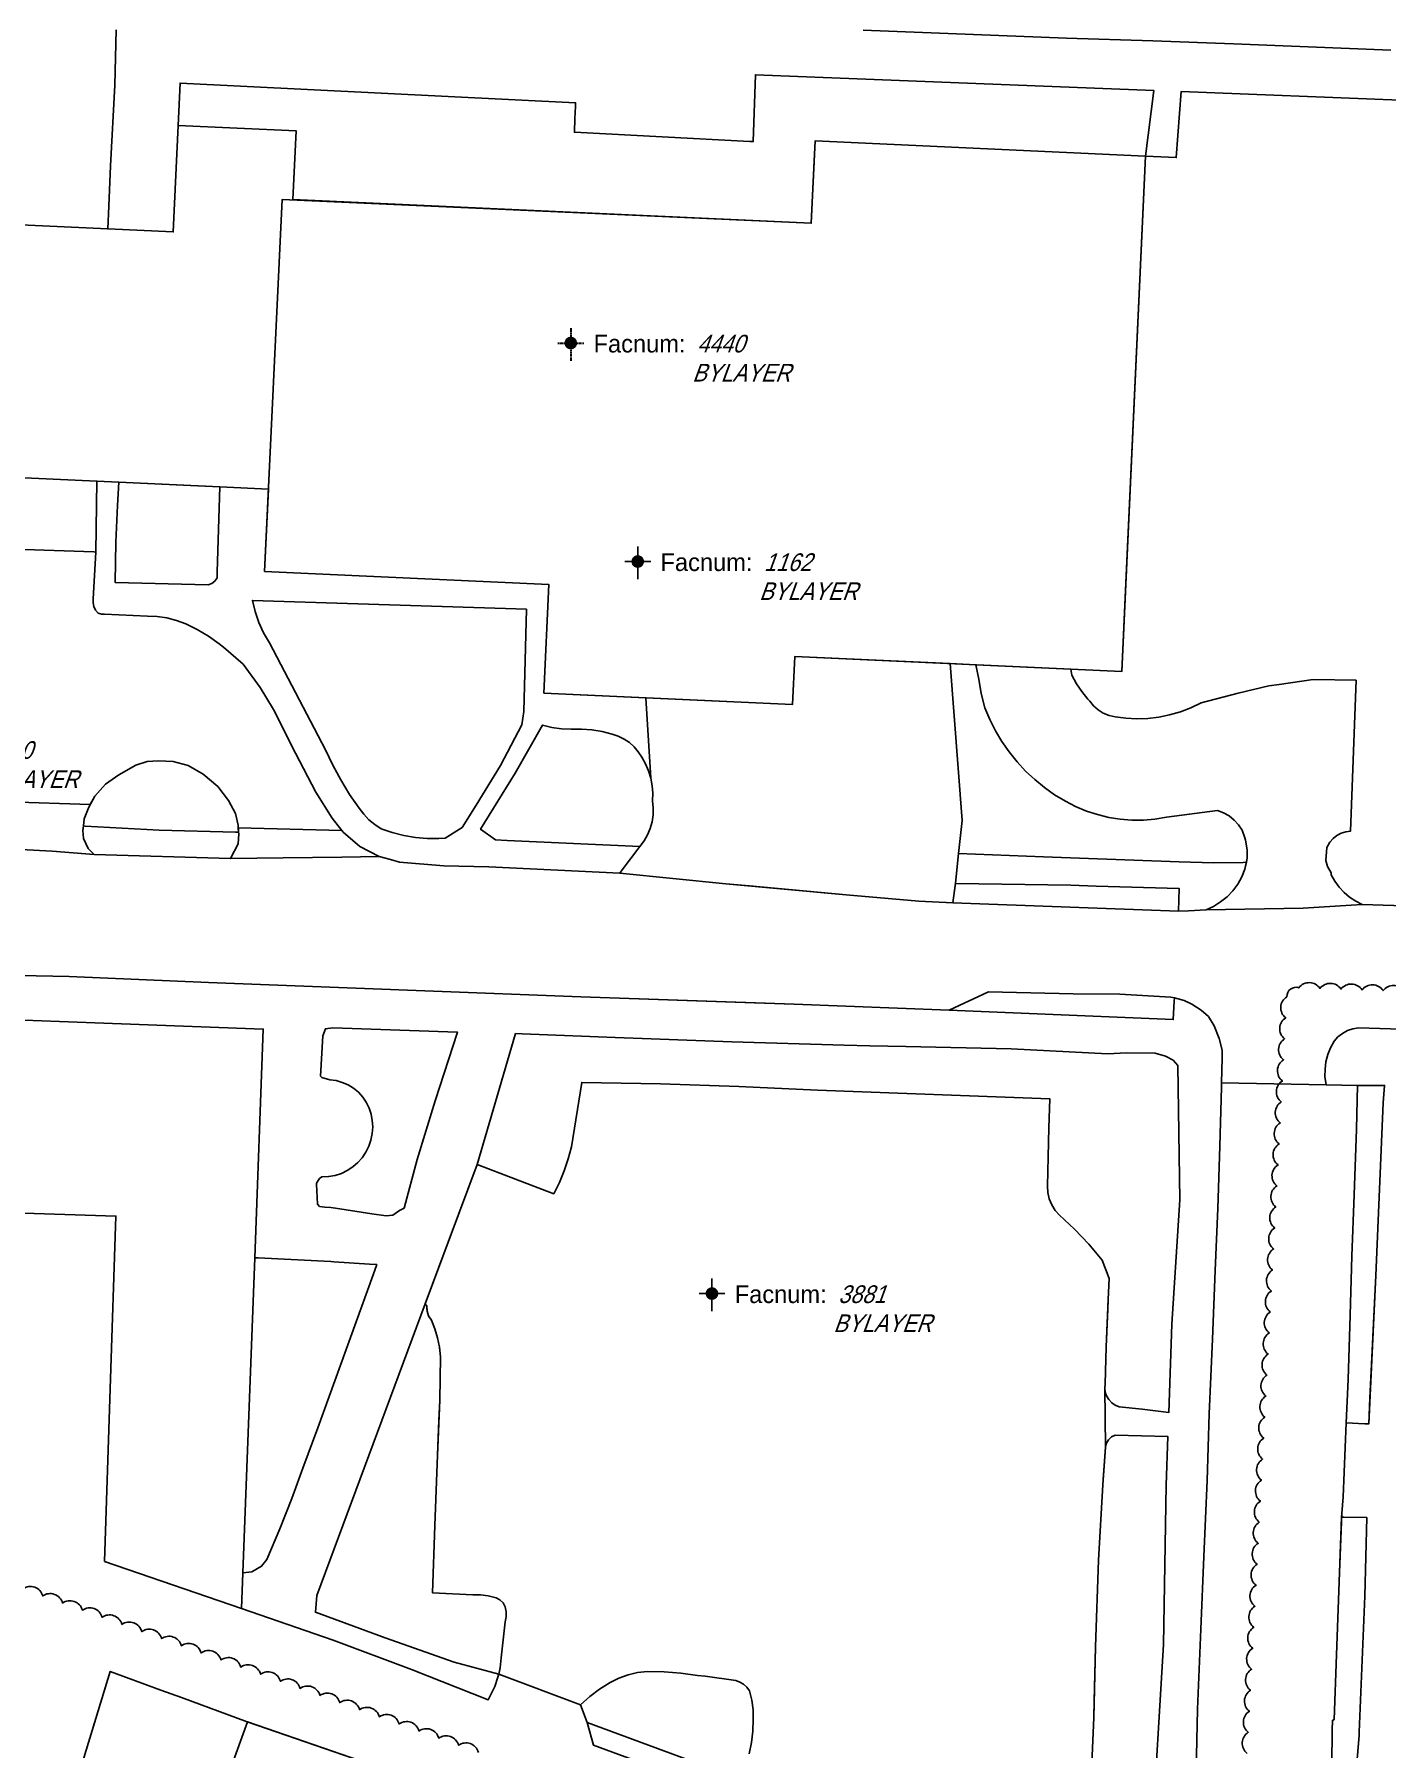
# Model space of a CAD drawing. Header units: inches. Extents: x 1273557 to 1282364, y 239587 to 246310.
# Drawn here: x 1274831.1 to 1275152.5, y 242388 to 242795.3 of the extents above; entities that cross this region are included whole.
import ezdxf
from ezdxf.enums import TextEntityAlignment as Align

# ---------------------------------------------------------------- set-up
doc = ezdxf.new("R2010")
doc.units = ezdxf.units.IN
doc.header["$MEASUREMENT"] = 0
doc.linetypes.add('DASHED2', pattern=[0.375, 0.25, -0.125])
doc.layers.add('BLDG-DATA', color=159, linetype='DASHED2', lineweight=30)
for name, color, linetype in [('BLDG-UW', 231, 'Continuous'), ('GRASS', 3, 'Continuous'), ('PATH', 253, 'Continuous'), ('PATH-ISLAND', 252, 'Continuous'), ('PRKG-DATA', 255, 'Continuous'), ('PRKG-UW', 6, 'Continuous'), ('PRKG-UW-UG', 30, 'Continuous'), ('REV-2013', 1, 'Continuous'), ('STREET-NONUW', 4, 'Continuous'), ('STREET-UW', 50, 'Continuous')]:
    doc.layers.add(name, color=color, linetype=linetype)
doc.styles.add('SS_LITE', font='FRABK.TTF', dxfattribs={"height": 16})

# ---------------------------------------------------------------- blocks, each defined once
blk = doc.blocks.new('*U1')
for p, q in [((-3.08, 0), (3.08, 0)), ((0, 3.55), (0, -4.2))]:
    blk.add_line(p, q)
at = {"const_width": 1.5}
blk.add_lwpolyline([(-0.75, 0, 1), (0.75, 0, 1)], format="xyb", close=True, dxfattribs=at)
at = {"layer": 'BLDG-DATA', "color": 1, "style": 'SS_LITE'}
blk.add_text('Facnum:', height=4.2, dxfattribs=at).set_placement((27.26, -2.25), align=Align.RIGHT)
at = {"layer": 'BLDG-DATA', "color": 7, "style": 'SS_LITE', "oblique": 20, "width": 0.9, "flags": 8}
for tag, p in [('FACNUM', (29.98, -2.25)), ('OBJECT', (28.84, -9.16))]:
    blk.add_attdef(tag, p, '', height=4.2, dxfattribs=at)
blk = doc.blocks.new('*U8')
for p, q in [((-3.08, 0), (3.08, 0)), ((0, 3.55), (0, -4.2))]:
    blk.add_line(p, q)
at = {"const_width": 1.5}
blk.add_lwpolyline([(-0.75, 0, 1), (0.75, 0, 1)], format="xyb", close=True, dxfattribs=at)
at = {"layer": 'PRKG-DATA', "color": 1, "style": 'SS_LITE'}
blk.add_text('Facnum:', height=4.2, dxfattribs=at).set_placement((27.26, -2.25), align=Align.RIGHT)
at = {"layer": 'PRKG-DATA', "color": 7, "style": 'SS_LITE', "oblique": 20, "width": 0.9, "flags": 8}
for tag, p in [('FACNUM', (29.98, -2.25)), ('OBJECT', (28.84, -9.16))]:
    blk.add_attdef(tag, p, '', height=4.2, dxfattribs=at)

msp = doc.modelspace()

# ---------------------------------------------------------------- linework, layer by layer
at = {"layer": 'BLDG-UW'}
msp.add_lwpolyline([(1274733.74, 242694.3), (1274846, 242689.12), (1274851.19, 242688.88), (1274875.22, 242687.77), (1274886.77, 242687.24), (1274885.86, 242667.66), (1274953.43, 242664.54), (1274952.24, 242638.78), (1274976.43, 242637.67), (1275011.34, 242636.06), (1275011.87, 242647.46), (1275048.79, 242645.76), (1275054.86, 242645.48), (1275077.45, 242644.44), (1275089.55, 242643.88), (1275090.44, 242663.2), (1275095.2, 242766.33), (1275016.67, 242769.96), (1275015.77, 242750.4), (1274892.59, 242756.08), (1274893.34, 242772.37), (1274865.3, 242773.66), (1274864.14, 242748.35), (1274848.57, 242749.07), (1274736.5, 242754.24)], dxfattribs=at)
msp.add_lwpolyline([(1274717.1, 242565.24), (1274885.54, 242558.92), (1274883.51, 242504.59), (1274880.69, 242429.71), (1274880.38, 242421.25), (1274847.84, 242432.44), (1274850.53, 242514.5), (1274818.87, 242515.54), (1274816.5, 242442.91), (1274713.9, 242479.94), (1274717.1, 242565.24)], close=True, dxfattribs=at)
at = {"layer": 'GRASS'}
for points in [[(1274736.5, 242754.24), (1274848.57, 242749.07), (1274848.81, 242754.46), (1274849.23, 242764.08), (1274850.26, 242783.23), (1274850.59, 242796.34)], [(1275155.71, 242779.64), (1275103.66, 242781.7), (1275102.49, 242766), (1275095.2, 242766.33), (1275089.55, 242643.88), (1275077.45, 242644.44), (1275077.68, 242643.01), (1275078.78, 242641), (1275080.06, 242639.11), (1275081.49, 242637.34), (1275081.96, 242636.86), (1275082.84, 242635.74), (1275083.92, 242634.78), (1275085.16, 242634.02), (1275086.54, 242633.47), (1275088.01, 242633.16), (1275090.54, 242632.8), (1275093.12, 242632.66), (1275095.73, 242632.74), (1275098.34, 242633.05), (1275100.94, 242633.58), (1275103.5, 242634.33), (1275106, 242635.28), (1275108.43, 242636.44), (1275117.24, 242638.74), (1275124.54, 242640.47), (1275126.99, 242640.84), (1275135.05, 242642), (1275145.24, 242641.83), (1275143.89, 242605.92), (1275142.77, 242605.81), (1275141.67, 242605.49), (1275140.65, 242604.95), (1275139.77, 242604.22), (1275139.03, 242603.34), (1275138.33, 242602.05), (1275138.04, 242598.97), (1275138.42, 242597.57), (1275139.29, 242596.05), (1275139.35, 242595.58), (1275140.2, 242594.07), (1275141.21, 242592.67), (1275142.39, 242591.39), (1275143.71, 242590.27), (1275145.15, 242589.3), (1275146.7, 242588.52), (1275319.41, 242583.05)], [(1274828.79, 242672.88), (1274845.28, 242672.33), (1274845.76, 242672.25), (1274846, 242689.12), (1274733.74, 242694.3)], [(1275096.72, 242366.46), (1275099.44, 242412.73), (1275100.15, 242450.56), (1275100.53, 242462.11), (1275088, 242462.46), (1275087.13, 242462.02), (1275086.42, 242461.36), (1275085.93, 242460.52), (1275085.68, 242459.58), (1275085.04, 242450.66), (1275084.04, 242432.73), (1275083.29, 242412.17), (1275082.93, 242395.36), (1275082.16, 242377.2)], [(1275143.81, 242365.84), (1275145.94, 242391.11), (1275146, 242391.85), (1275147.35, 242424.22), (1275147.8, 242442.85), (1275141.81, 242442.97), (1275141.32, 242429.79), (1275140.61, 242410.22), (1275140.03, 242394.89), (1275139.62, 242394.69), (1275139.59, 242392.39), (1275139.39, 242376.11)], [(1275001.03, 242386.7), (1275001.55, 242389.41), (1275001.86, 242392.15), (1275001.96, 242394.9), (1275001.94, 242397.19), (1275001.63, 242399.46), (1275001.06, 242401.68), (1275000.46, 242402.54), (1274999.69, 242403.25), (1274998.8, 242403.8), (1274997.81, 242404.15), (1274990.54, 242405.18), (1274988.75, 242405.33), (1274984.8, 242405.91), (1274980.82, 242406.22), (1274976.83, 242406.27), (1274974.51, 242406.05), (1274972.24, 242405.54), (1274970.06, 242404.75), (1274967.99, 242403.68), (1274965.48, 242402.11), (1274963.12, 242400.33), (1274960.91, 242398.37), (1274962.52, 242394.14), (1274998.95, 242380.68)]]:
    msp.add_lwpolyline(points, dxfattribs=at)
for points in [[(1275097.16, 242781.96), (1275002.49, 242785.69), (1275001.98, 242769.81), (1275001.14, 242769.85), (1274959.49, 242772.02), (1274959.59, 242775.29), (1274959.72, 242778.11), (1274959.77, 242779.04), (1274865.77, 242783.69), (1274865.3, 242773.66), (1274893.34, 242772.37), (1274892.59, 242756.08), (1275015.77, 242750.4), (1275016.35, 242763.55), (1275016.67, 242769.96), (1275095.2, 242766.33)], [(1274875.22, 242687.77), (1274869.99, 242688.02), (1274851.19, 242688.88), (1274850.92, 242683.33), (1274850.5, 242674.63), (1274850.38, 242665.01), (1274872.43, 242664.48), (1274873.32, 242664.79), (1274874.06, 242665.36), (1274874.59, 242666.14), (1274874.58, 242667.55)], [(1274948.07, 242658.71), (1274882.97, 242660.8), (1274883.59, 242658.14), (1274884.48, 242655.56), (1274885.62, 242653.09), (1274887.01, 242650.74), (1274900.35, 242625.28), (1274902.07, 242621.66), (1274903.98, 242618.13), (1274906.06, 242614.71), (1274908.33, 242611.4), (1274909.4, 242609.96), (1274910.64, 242608.66), (1274912.02, 242607.51), (1274913.54, 242606.55), (1274916.2, 242605.64), (1274918.92, 242604.94), (1274921.68, 242604.47), (1274924.48, 242604.23), (1274927.29, 242604.21), (1274928.76, 242604.27), (1274932.83, 242606.86), (1274936.12, 242612.1), (1274941.9, 242621.6), (1274946.98, 242631.26), (1274947.49, 242634.37)], [(1275118.94, 242603.83), (1275118.84, 242604.35), (1275118.21, 242606.17), (1275117.32, 242607.48), (1275116.26, 242608.61), (1275115.05, 242609.57), (1275113.7, 242610.33), (1275112.32, 242610.85), (1275100.18, 242609.28), (1275097.45, 242608.83), (1275094.7, 242608.59), (1275091.93, 242608.58), (1275089.18, 242608.79), (1275086.45, 242609.23), (1275083.76, 242609.88), (1275081.14, 242610.75), (1275078.6, 242611.82), (1275076.15, 242613.1), (1275073.61, 242614.62), (1275071.18, 242616.33), (1275068.87, 242618.2), (1275066.7, 242620.24), (1275064.67, 242622.44), (1275062.79, 242624.77), (1275061.08, 242627.24), (1275059.55, 242629.82), (1275058.2, 242632.51), (1275057.03, 242635.29), (1275056.14, 242638.63), (1275055.56, 242642.04), (1275054.86, 242645.48), (1275048.79, 242645.76), (1275051.63, 242608.47), (1275050.79, 242600.69), (1275070.98, 242599.83), (1275079.53, 242599.54), (1275103.19, 242598.66), (1275111.35, 242598.47), (1275118.39, 242598.55), (1275119.18, 242598.56), (1275119.39, 242599.54), (1275119.39, 242601.49)], [(1274976.37, 242621.94), (1274975.47, 242623.52), (1274974.66, 242624.81), (1274973.67, 242625.98), (1274972.54, 242627), (1274971.27, 242627.84), (1274969.89, 242628.51), (1274968.44, 242628.97), (1274966.06, 242629.63), (1274963.63, 242630.04), (1274961.17, 242630.22), (1274958.7, 242630.16), (1274956.41, 242630.24), (1274954.15, 242630.57), (1274951.93, 242631.15), (1274945.4, 242619.76), (1274937.2, 242606.42), (1274940.76, 242603.87), (1274943.52, 242603.74), (1274975.03, 242602.31), (1274976.04, 242603.63), (1274976.87, 242605.06), (1274977.52, 242606.59), (1274977.96, 242608.19), (1274978.19, 242609.83), (1274978.2, 242611.49), (1274978.01, 242613.14), (1274978.08, 242614.95), (1274977.95, 242616.76), (1274977.61, 242618.54), (1274977.09, 242620.28)], [(1274877.24, 242613.25), (1274874.7, 242616.54), (1274871.26, 242619.5), (1274867.7, 242621.56), (1274864.14, 242622.53), (1274860.63, 242622.68), (1274857.91, 242622.55), (1274855.26, 242621.62), (1274851.22, 242619.33), (1274848.04, 242617.1), (1274845.53, 242614.31), (1274844.05, 242611.63), (1274843.01, 242608.88), (1274842.81, 242607.19), (1274843.24, 242607.17), (1274860.77, 242606.2), (1274878.93, 242605.76), (1274879.69, 242605.74), (1274879.69, 242605.74), (1274879.55, 242607.39), (1274878.95, 242610.16)], [(1275103.18, 242592.36), (1275083.49, 242592.88), (1275077.48, 242593.15), (1275050.14, 242593.55), (1275050.03, 242593.64), (1275049.43, 242588.94), (1275103.01, 242586.99)], [(1275102.02, 242565.55), (1275102.08, 242566.32), (1275101.22, 242566.48), (1275089.07, 242567.25), (1275077.98, 242567.33), (1275061.18, 242567.68), (1275057.86, 242567.81), (1275048.57, 242563.46), (1275101.81, 242561.21)], [(1274926.38, 242541.86), (1274931.67, 242558.23), (1274902.07, 242559.25), (1274900.29, 242559.01), (1274899.71, 242557.31), (1274899.11, 242547.75), (1274899.45, 242547.4), (1274901.36, 242546.88), (1274902.86, 242546.68), (1274904.32, 242546.28), (1274905.71, 242545.67), (1274907, 242544.88), (1274908.16, 242543.91), (1274909.18, 242542.79), (1274910.03, 242541.54), (1274910.7, 242540.18), (1274911.17, 242538.74), (1274911.43, 242537.25), (1274911.54, 242535.68), (1274911.44, 242534.12), (1274911.13, 242532.58), (1274910.63, 242531.09), (1274909.93, 242529.68), (1274909.05, 242528.38), (1274908.01, 242527.21), (1274906.82, 242526.18), (1274905.5, 242525.32), (1274904.09, 242524.64), (1274902.59, 242524.16), (1274901.05, 242523.88), (1274899.44, 242523.8), (1274898.9, 242523.4), (1274898.55, 242522.98), (1274898.32, 242522.58), (1274898.21, 242522.32), (1274898.15, 242522.12), (1274898.4, 242517.32), (1274898.93, 242516.77), (1274900.16, 242516.61), (1274901.6, 242516.58), (1274902.69, 242516.4), (1274911.36, 242515.02), (1274914.76, 242514.55), (1274916.34, 242514.73), (1274917.93, 242515.79), (1274918.99, 242516.4), (1274922.13, 242527.94)], [(1275101.44, 242488.8), (1275103.39, 242518.33), (1275102.92, 242550.31), (1275101.74, 242551.54), (1275099.92, 242552.49), (1275097.46, 242553.18), (1275090.68, 242553.33), (1275086.21, 242553.08), (1275063.26, 242554.26), (1275038.27, 242554.8), (1275029.7, 242554.92), (1275023.61, 242555.14), (1274996.87, 242555.91), (1274969.17, 242556.91), (1274947.07, 242557.8), (1274945.5, 242557.85), (1274936.4, 242526.73), (1274954.58, 242519.81), (1274955.92, 242522.49), (1274957.07, 242525.25), (1274958.02, 242528.08), (1274958.77, 242530.97), (1274961.21, 242546.27), (1274979.9, 242545.89), (1274998.59, 242545.27), (1275017.26, 242544.4), (1275072.5, 242542.36), (1275072.26, 242535.46), (1275072.07, 242528.55), (1275071.94, 242521.64), (1275072, 242520.1), (1275072.32, 242518.6), (1275072.9, 242517.17), (1275073.73, 242515.86), (1275074.76, 242514.72), (1275078.36, 242511.37), (1275081.76, 242507.81), (1275084.94, 242504.05), (1275086.55, 242499.68), (1275086.36, 242494.65), (1275085.89, 242483.47), (1275085.62, 242474.62), (1275085.52, 242473.65), (1275085.63, 242472.68), (1275085.94, 242471.76), (1275086.46, 242470.89), (1275087.17, 242470.15), (1275088.01, 242469.58), (1275088.96, 242469.21), (1275094.43, 242468.64), (1275100.72, 242467.83)], [(1275151.72, 242541.43), (1275152, 242545.54), (1275145.61, 242545.55), (1275145.31, 242535.12), (1275144.82, 242519.58), (1275144.22, 242504.97), (1275143.84, 242490.94), (1275143.36, 242475.69), (1275142.92, 242465.4), (1275147.36, 242465.14), (1275148.24, 242465.11), (1275148.53, 242471.24), (1275149.93, 242500.38)], [(1274911.69, 242500.55), (1274912.49, 242502.98), (1274910.8, 242503.09), (1274902.29, 242503.63), (1274901.56, 242503.68), (1274884.33, 242504.55), (1274883.51, 242504.59), (1274880.69, 242429.71), (1274881.37, 242429.8), (1274882.85, 242429.99), (1274885.13, 242431.29), (1274886.36, 242432.87), (1274889.45, 242440.21), (1274892.29, 242447.37), (1274894.97, 242454.57), (1274898.48, 242464.19)], [(1274926.29, 242440.95), (1274926.96, 242457.69), (1274927.47, 242470.74), (1274927.62, 242481.1), (1274927.39, 242483.34), (1274926.96, 242485.54), (1274926.32, 242487.7), (1274925.48, 242489.78), (1274924.83, 242490.8), (1274924.46, 242491.94), (1274924.39, 242493.13), (1274924.03, 242493.69), (1274898.29, 242424.35), (1274898.07, 242422.39), (1274897.94, 242420.36), (1274914.51, 242414.26), (1274930.87, 242408.54), (1274941.48, 242405.63), (1274941.82, 242407.2), (1274942.05, 242409.52), (1274943.06, 242418.06), (1274943.26, 242419.26), (1274943.24, 242420.48), (1274942.99, 242421.67), (1274942.51, 242422.59), (1274941.78, 242423.33), (1274940.86, 242423.82), (1274939.02, 242424.25), (1274937.14, 242424.49), (1274935.32, 242424.54), (1274925.79, 242424.97)], [(1274881.76, 242394.35), (1274875.36, 242376.63), (1274904.05, 242366.27), (1274913.57, 242363.17), (1274914.19, 242362.46), (1274932.47, 242356.49), (1274942.06, 242352.66), (1274958.7, 242343.88), (1274961.06, 242349.74), (1274962.98, 242354.93), (1274963.66, 242357.25), (1274965.95, 242365.01), (1274963.65, 242365.86), (1274948.3, 242371.35)]]:
    msp.add_lwpolyline(points, close=True, dxfattribs=at)
at = {"layer": 'PATH'}
for points in [[(1274850.59, 242796.34), (1274850.26, 242783.23), (1274849.23, 242764.08), (1274848.81, 242754.46), (1274848.57, 242749.07), (1274864.14, 242748.35), (1274865.3, 242773.66), (1274865.77, 242783.69), (1274959.77, 242779.04), (1274959.72, 242778.11), (1274959.59, 242775.29), (1274959.49, 242772.02), (1275001.14, 242769.85), (1275001.98, 242769.81), (1275002.49, 242785.69), (1275097.16, 242781.96), (1275095.2, 242766.33), (1275102.49, 242766), (1275103.66, 242781.7), (1275155.71, 242779.64)], [(1275153.52, 242791.5), (1275133.86, 242792.32), (1275116.14, 242793.03), (1275096.97, 242793.77), (1275076.41, 242794.41), (1275054.33, 242795.28), (1275028.09, 242796.31)], [(1275107.27, 242382.61), (1275107.59, 242397.32), (1275108.31, 242416.37), (1275109.06, 242433.62), (1275109.83, 242451.69), (1275110.32, 242467.52), (1275111.09, 242485.29), (1275111.74, 242501.57), (1275112.36, 242516.27), (1275112.84, 242531.12), (1275113.29, 242545.15), (1275113.3, 242546.19), (1275113.38, 242552.03), (1275113.41, 242553.92), (1275112.72, 242556.69), (1275111.51, 242559.72), (1275110.15, 242561.92), (1275108.43, 242563.39), (1275106.24, 242564.87), (1275104.4, 242565.72), (1275102.95, 242566.15), (1275102.08, 242566.32), (1275102.02, 242565.55), (1275101.81, 242561.21), (1275048.57, 242563.46), (1275011.68, 242564.82), (1274961.02, 242566.58), (1274872.49, 242570.02), (1274839.44, 242571.42), (1274827.65, 242571.67)], [(1274717.1, 242565.24), (1274885.54, 242558.92), (1274883.51, 242504.59), (1274884.33, 242504.55), (1274901.56, 242503.68), (1274902.29, 242503.63), (1274910.8, 242503.09), (1274912.49, 242502.98), (1274911.69, 242500.55), (1274898.48, 242464.19), (1274894.97, 242454.57), (1274892.29, 242447.37), (1274889.45, 242440.21), (1274886.36, 242432.87), (1274885.13, 242431.29), (1274882.85, 242429.99), (1274880.69, 242429.71), (1274880.38, 242421.25), (1274902.15, 242413.71), (1274920.76, 242406.78), (1274939.02, 242399.57), (1274940.55, 242402.72), (1274941.32, 242404.92), (1274941.48, 242405.63), (1274930.87, 242408.54), (1274914.51, 242414.26), (1274897.94, 242420.36), (1274898.07, 242422.39), (1274898.29, 242424.35), (1274924.03, 242493.69), (1274936.4, 242526.73), (1274945.5, 242557.85), (1274947.07, 242557.8), (1274969.17, 242556.91), (1274996.87, 242555.91), (1275023.61, 242555.14), (1275029.7, 242554.92), (1275038.27, 242554.8), (1275063.26, 242554.26), (1275086.21, 242553.08), (1275090.68, 242553.33), (1275097.46, 242553.18), (1275099.92, 242552.49), (1275101.74, 242551.54), (1275102.92, 242550.31), (1275103.39, 242518.33), (1275101.44, 242488.8), (1275100.72, 242467.83), (1275094.43, 242468.64), (1275088.96, 242469.21), (1275088.01, 242469.58), (1275087.17, 242470.15), (1275086.46, 242470.89), (1275085.94, 242471.76), (1275085.63, 242472.68), (1275085.52, 242473.65), (1275085.68, 242459.58), (1275085.93, 242460.52), (1275086.42, 242461.36), (1275087.13, 242462.02), (1275088, 242462.46), (1275100.53, 242462.11), (1275100.15, 242450.56), (1275099.44, 242412.73), (1275096.72, 242366.46)], [(1275193.73, 242557.7), (1275145.8, 242559.22), (1275144.46, 242559), (1275143.17, 242558.56), (1275141.98, 242557.91), (1275140.91, 242557.06), (1275140, 242556.05), (1275139.16, 242554.5), (1275138.52, 242552.87), (1275138.08, 242551.16), (1275137.86, 242549.42), (1275137.84, 242547.66), (1275138.1, 242545.72), (1275145.61, 242545.55), (1275152, 242545.54), (1275151.72, 242541.43), (1275149.93, 242500.38), (1275148.24, 242465.11), (1275147.36, 242465.14), (1275142.92, 242465.4), (1275142.18, 242447.79), (1275141.84, 242443.82), (1275141.81, 242442.98), (1275142.3, 242442.96), (1275147.8, 242442.85), (1275147.35, 242424.22), (1275146, 242391.85), (1275145.94, 242391.11), (1275143.81, 242365.84)], [(1274875.36, 242376.63), (1274881.76, 242394.35), (1274881.73, 242394.35), (1274866.13, 242400.14), (1274861.21, 242401.88), (1274849.17, 242406.31), (1274839.15, 242373.57)]]:
    msp.add_lwpolyline(points, dxfattribs=at)
for points in [[(1274976.43, 242637.67), (1274952.24, 242638.78), (1274953.43, 242664.54), (1274885.86, 242667.66), (1274886.77, 242687.24), (1274875.22, 242687.77), (1274874.58, 242667.55), (1274874.59, 242666.14), (1274874.06, 242665.36), (1274873.32, 242664.79), (1274872.43, 242664.48), (1274850.38, 242665.01), (1274850.5, 242674.63), (1274850.92, 242683.33), (1274851.19, 242688.88), (1274846, 242689.12), (1274845.76, 242672.25), (1274845.12, 242661.18), (1274845.08, 242660.24), (1274845.27, 242659.33), (1274845.7, 242658.49), (1274846.32, 242657.79), (1274847.06, 242657.55), (1274847.84, 242657.51), (1274858.03, 242657.05), (1274860.35, 242656.95), (1274862.65, 242656.61), (1274864.91, 242656.05), (1274867.1, 242655.26), (1274869.33, 242654.12), (1274869.86, 242653.85), (1274872.52, 242652.26), (1274875.06, 242650.48), (1274876.08, 242649.65), (1274880.75, 242645.62), (1274884.79, 242640.11), (1274887.93, 242634.85), (1274893.16, 242624.53), (1274898.05, 242615.26), (1274901.95, 242609.08), (1274904.21, 242606.15), (1274904.53, 242605.74), (1274908.46, 242602.33), (1274913.08, 242599.97), (1274915.79, 242599.2), (1274917.94, 242598.58), (1274928.41, 242597.73), (1274939.14, 242597.48), (1274970.31, 242596.01), (1274970.81, 242596.81), (1274975.03, 242602.31), (1274943.52, 242603.74), (1274940.76, 242603.87), (1274937.2, 242606.42), (1274945.4, 242619.76), (1274951.93, 242631.15), (1274954.15, 242630.57), (1274956.41, 242630.24), (1274958.7, 242630.16), (1274961.17, 242630.22), (1274963.63, 242630.04), (1274966.06, 242629.63), (1274968.44, 242628.97), (1274969.89, 242628.51), (1274971.27, 242627.84), (1274972.54, 242627), (1274973.67, 242625.98), (1274974.66, 242624.81), (1274975.47, 242623.52), (1274976.37, 242621.94), (1274977.09, 242620.28), (1274977.61, 242618.54)], [(1274879.61, 242602.94), (1274879.73, 242605.29), (1274879.69, 242605.74), (1274878.93, 242605.76), (1274860.77, 242606.2), (1274843.24, 242607.17), (1274842.81, 242607.19), (1274842.68, 242606.08), (1274842.8, 242604.21), (1274843.93, 242601.82), (1274845.37, 242600.44), (1274877.75, 242599.45)], [(1275118.82, 242596.92), (1275119.18, 242598.56), (1275118.39, 242598.55), (1275111.35, 242598.47), (1275103.19, 242598.66), (1275079.53, 242599.54), (1275070.98, 242599.83), (1275050.79, 242600.69), (1275050.03, 242593.64), (1275050.14, 242593.55), (1275077.48, 242593.15), (1275083.49, 242592.88), (1275103.18, 242592.36), (1275103.01, 242586.99), (1275105.41, 242587.05), (1275109.59, 242587.27), (1275111.38, 242588.09), (1275113.05, 242589.13), (1275114.58, 242590.38), (1275115.94, 242591.8), (1275117.11, 242593.38), (1275118.08, 242595.1)], [(1274962.52, 242394.14), (1274963.98, 242388.76), (1274994.32, 242377.64), (1274998.95, 242380.68)]]:
    msp.add_lwpolyline(points, close=True, dxfattribs=at)
at = {"layer": 'PATH-ISLAND'}
for points in [[(1274948.07, 242658.71), (1274882.97, 242660.8), (1274883.59, 242658.14), (1274884.48, 242655.56), (1274885.62, 242653.09), (1274887.01, 242650.74), (1274900.35, 242625.28), (1274902.07, 242621.66), (1274903.98, 242618.13), (1274906.06, 242614.71), (1274908.33, 242611.4), (1274909.4, 242609.96), (1274910.64, 242608.66), (1274912.02, 242607.51), (1274913.54, 242606.55), (1274916.2, 242605.64), (1274918.92, 242604.94), (1274921.68, 242604.47), (1274924.48, 242604.23), (1274927.29, 242604.21), (1274928.76, 242604.27), (1274932.83, 242606.86), (1274936.12, 242612.1), (1274941.9, 242621.6), (1274946.98, 242631.26), (1274947.49, 242634.37)], [(1274922.13, 242527.94), (1274926.38, 242541.86), (1274931.67, 242558.23), (1274902.07, 242559.25), (1274900.29, 242559.01), (1274899.71, 242557.31), (1274899.11, 242547.75), (1274899.45, 242547.4), (1274901.36, 242546.88), (1274902.86, 242546.68), (1274904.32, 242546.28), (1274905.71, 242545.67), (1274907, 242544.88), (1274908.16, 242543.91), (1274909.18, 242542.79), (1274910.03, 242541.54), (1274910.7, 242540.18), (1274911.17, 242538.74), (1274911.43, 242537.25), (1274911.54, 242535.68), (1274911.44, 242534.12), (1274911.13, 242532.58), (1274910.63, 242531.09), (1274909.93, 242529.68), (1274909.05, 242528.38), (1274908.01, 242527.21), (1274906.82, 242526.18), (1274905.5, 242525.32), (1274904.09, 242524.64), (1274902.59, 242524.16), (1274901.05, 242523.88), (1274899.44, 242523.8), (1274898.9, 242523.4), (1274898.55, 242522.98), (1274898.32, 242522.58), (1274898.21, 242522.32), (1274898.15, 242522.12), (1274898.4, 242517.32), (1274898.93, 242516.77), (1274900.16, 242516.61), (1274901.6, 242516.58), (1274902.69, 242516.4), (1274911.36, 242515.02), (1274914.76, 242514.55), (1274916.34, 242514.73), (1274917.93, 242515.79), (1274918.99, 242516.4)]]:
    msp.add_lwpolyline(points, close=True, dxfattribs=at)
at = {"layer": 'PRKG-UW'}
for points in [[(1274824.96, 242612.96), (1274844.4, 242612.27), (1274845.53, 242614.31), (1274848.04, 242617.1), (1274851.22, 242619.33), (1274855.26, 242621.62), (1274857.91, 242622.55), (1274860.63, 242622.68), (1274864.14, 242622.53), (1274867.7, 242621.56), (1274871.26, 242619.5), (1274874.7, 242616.54), (1274877.24, 242613.25), (1274878.95, 242610.16), (1274879.55, 242607.39), (1274879.6, 242606.77), (1274904.21, 242606.15), (1274901.95, 242609.08), (1274898.05, 242615.26), (1274893.16, 242624.53), (1274887.93, 242634.85), (1274884.79, 242640.11), (1274880.75, 242645.62), (1274876.08, 242649.65), (1274875.06, 242650.48), (1274872.52, 242652.26), (1274869.86, 242653.85), (1274869.33, 242654.12), (1274867.1, 242655.26), (1274864.91, 242656.05), (1274862.65, 242656.61), (1274860.35, 242656.95), (1274858.03, 242657.05), (1274847.84, 242657.51), (1274847.06, 242657.55), (1274846.32, 242657.79), (1274845.7, 242658.49), (1274845.27, 242659.33), (1274845.08, 242660.24), (1274845.12, 242661.18), (1274845.76, 242672.25), (1274845.28, 242672.33), (1274828.79, 242672.88)], [(1275082.16, 242377.2), (1275082.93, 242395.36), (1275083.01, 242399.22), (1275083.29, 242412.17), (1275084.04, 242432.73), (1275085.04, 242450.66), (1275085.13, 242451.89), (1275085.13, 242451.89), (1275085.68, 242459.58), (1275085.52, 242473.65), (1275085.62, 242474.62), (1275085.89, 242483.47), (1275086.26, 242492.36), (1275086.36, 242494.65), (1275086.55, 242499.68), (1275084.94, 242504.05), (1275081.76, 242507.81), (1275078.36, 242511.37), (1275074.76, 242514.72), (1275073.73, 242515.86), (1275072.9, 242517.17), (1275072.32, 242518.6), (1275072, 242520.1), (1275071.94, 242521.64), (1275072.07, 242528.55), (1275072.26, 242535.46), (1275072.5, 242542.36), (1275017.26, 242544.4), (1274998.59, 242545.27), (1274979.9, 242545.89), (1274961.21, 242546.27), (1274958.77, 242530.97), (1274958.02, 242528.08), (1274957.07, 242525.25), (1274955.92, 242522.49), (1274954.58, 242519.81), (1274936.4, 242526.73), (1274927.27, 242502.34), (1274924.03, 242493.69), (1274924.39, 242493.13), (1274924.43, 242492.54), (1274924.46, 242491.94), (1274924.65, 242491.37), (1274924.83, 242490.8), (1274925.08, 242490.41), (1274925.35, 242489.98), (1274925.35, 242489.98), (1274925.48, 242489.78), (1274926.32, 242487.7), (1274926.96, 242485.54), (1274927.39, 242483.34), (1274927.39, 242483.3), (1274927.62, 242481.1), (1274927.47, 242470.74), (1274927.28, 242466), (1274926.96, 242457.69), (1274926.29, 242440.95), (1274925.79, 242424.97), (1274935.32, 242424.54), (1274937.14, 242424.49), (1274939.02, 242424.25), (1274940.86, 242423.82), (1274941.78, 242423.33), (1274942.51, 242422.59), (1274942.99, 242421.67), (1274943.24, 242420.48), (1274943.26, 242419.26), (1274943.06, 242418.06), (1274942.05, 242409.52), (1274941.82, 242407.2), (1274941.48, 242405.63), (1274960.91, 242398.37), (1274963.12, 242400.33), (1274965.48, 242402.11), (1274967.99, 242403.68), (1274970.06, 242404.75), (1274972.24, 242405.54), (1274974.51, 242406.05), (1274976.83, 242406.27), (1274980.82, 242406.22), (1274984.8, 242405.91), (1274988.75, 242405.33), (1274990.54, 242405.18), (1274997.81, 242404.15), (1274998.8, 242403.8), (1274999.69, 242403.25), (1275000.46, 242402.54), (1275001.06, 242401.68), (1275001.63, 242399.46), (1275001.94, 242397.19), (1275001.96, 242394.9), (1275001.86, 242392.15), (1275001.55, 242389.41), (1275001.03, 242386.7)]]:
    msp.add_lwpolyline(points, dxfattribs=at)
at = {"layer": 'PRKG-UW-UG'}
msp.add_lwpolyline([(1275095.2, 242766.33), (1275089.55, 242643.88), (1275011.87, 242647.46), (1275011.34, 242636.06), (1274952.24, 242638.78), (1274953.43, 242664.54), (1274885.86, 242667.66), (1274890.04, 242756.08), (1275015.77, 242750.4), (1275016.67, 242769.96), (1275095.2, 242766.33)], close=True, dxfattribs=at)
at = {"layer": 'REV-2013'}
for points in [[(1275156.65, 242567.92, 0.520567), (1275151.65, 242568.08, 0.520567), (1275146.65, 242568.25, 0.520567), (1275141.65, 242568.42, 0.520567), (1275136.66, 242568.58, 0.520567), (1275131.66, 242568.75, 0.520567), (1275128.78, 242566.61, 0.520567), (1275128.52, 242561.61, 0.520567), (1275128.26, 242556.62, 0.520567), (1275128, 242551.63, 0.520567), (1275127.73, 242546.63, 0.520567), (1275127.47, 242541.64, 0.520567), (1275127.21, 242536.65, 0.520567), (1275126.95, 242531.65, 0.520567), (1275126.69, 242526.66, 0.520567), (1275126.43, 242521.67, 0.520567), (1275126.16, 242516.67, 0.520567), (1275125.9, 242511.68, 0.520567), (1275125.64, 242506.69, 0.520567), (1275125.38, 242501.7, 0.520567), (1275125.12, 242496.7, 0.520567), (1275124.86, 242491.71, 0.520567), (1275124.6, 242486.72, 0.520567), (1275124.33, 242481.72, 0.520567), (1275124.07, 242476.73, 0.520567), (1275123.81, 242471.74, 0.520567), (1275123.55, 242466.74, 0.520567), (1275123.29, 242461.75, 0.520567), (1275123.03, 242456.76, 0.520567), (1275122.76, 242451.76, 0.520567), (1275122.5, 242446.77, 0.520567), (1275122.24, 242441.78, 0.520567), (1275121.98, 242436.78, 0.520567), (1275121.72, 242431.79, 0.520567), (1275121.46, 242426.8, 0.520567), (1275121.19, 242421.8, 0.520567), (1275120.93, 242416.81, 0.520567), (1275120.67, 242411.82, 0.520567), (1275120.41, 242406.83, 0.520567), (1275120.15, 242401.83, 0.520567), (1275119.89, 242396.84, 0.520567), (1275119.63, 242391.85, 0.520567), (1275119.36, 242386.85, 0.520567)], [(1274936.66, 242387.08, 0.520567), (1274931.95, 242388.77, 0.520567), (1274927.25, 242390.46, 0.520567), (1274922.54, 242392.15, 0.520567), (1274917.83, 242393.84, 0.520567), (1274913.13, 242395.53, 0.520567), (1274908.42, 242397.22, 0.520567), (1274903.72, 242398.91, 0.520567), (1274899.01, 242400.6, 0.520567), (1274894.3, 242402.29, 0.520567), (1274889.6, 242403.97, 0.520567), (1274884.89, 242405.66, 0.520567), (1274880.19, 242407.35, 0.520567), (1274875.48, 242409.04, 0.520567), (1274870.77, 242410.73, 0.520567), (1274866.07, 242412.42, 0.520567), (1274861.36, 242414.11, 0.520567), (1274856.66, 242415.8, 0.520567), (1274851.95, 242417.49, 0.520567), (1274847.24, 242419.18, 0.520567), (1274842.54, 242420.87, 0.520567), (1274837.83, 242422.56, 0.520567), (1274833.13, 242424.25, 0.520567), (1274828.42, 242425.93, 0.520567)]]:
    msp.add_lwpolyline(points, format="xyb", dxfattribs=at)
at = {"layer": 'STREET-NONUW'}
for points in [[(1275028.09, 242796.31), (1275054.33, 242795.28), (1275076.41, 242794.41), (1275096.97, 242793.77), (1275116.14, 242793.03), (1275133.86, 242792.32), (1275153.52, 242791.5)], [(1274821.93, 242601.94), (1274835.36, 242601.21), (1274845.37, 242600.44), (1274877.75, 242599.45), (1274890.24, 242599.66), (1274904.18, 242599.77), (1274913.08, 242599.97), (1274915.79, 242599.2), (1274917.94, 242598.58), (1274928.41, 242597.73), (1274939.14, 242597.48), (1274970.31, 242596.01), (1274995.48, 242593.47), (1275001.1, 242592.94), (1275024.04, 242590.8), (1275041.32, 242589.36), (1275049.43, 242588.94), (1275103.01, 242586.99), (1275105.41, 242587.05), (1275109.59, 242587.27), (1275132.63, 242587.64), (1275144.04, 242588.37), (1275146.7, 242588.52), (1275319.41, 242583.05)], [(1275193.73, 242557.7), (1275145.8, 242559.22), (1275144.46, 242559), (1275143.17, 242558.56), (1275141.98, 242557.91), (1275140.91, 242557.06), (1275140, 242556.05), (1275139.16, 242554.5), (1275138.52, 242552.87), (1275138.08, 242551.16), (1275137.86, 242549.42), (1275137.84, 242547.66), (1275138.1, 242545.72), (1275113.3, 242546.19), (1275113.38, 242552.03), (1275113.41, 242553.92), (1275112.72, 242556.69), (1275111.51, 242559.72), (1275110.15, 242561.92), (1275108.43, 242563.39), (1275106.24, 242564.87), (1275104.4, 242565.72), (1275102.95, 242566.15), (1275102.08, 242566.32), (1275101.22, 242566.48), (1275089.07, 242567.25), (1275077.98, 242567.33), (1275061.18, 242567.68), (1275057.86, 242567.81), (1275048.57, 242563.46), (1275011.68, 242564.82), (1275002.24, 242565.15), (1274961.02, 242566.58), (1274872.49, 242570.02), (1274839.44, 242571.42), (1274827.65, 242571.67)]]:
    msp.add_lwpolyline(points, dxfattribs=at)
at = {"layer": 'STREET-UW'}
for points in [[(1275048.79, 242645.76), (1275011.87, 242647.46), (1275011.34, 242636.06), (1274976.43, 242637.67), (1274977.61, 242618.54), (1274977.95, 242616.76), (1274978.08, 242614.95), (1274978.01, 242613.14), (1274978.2, 242611.49), (1274978.19, 242609.83), (1274977.96, 242608.19), (1274977.52, 242606.59), (1274976.87, 242605.06), (1274976.04, 242603.63), (1274975.03, 242602.31), (1274970.81, 242596.81), (1274970.31, 242596.01), (1274995.48, 242593.47), (1275024.04, 242590.8), (1275041.32, 242589.36), (1275049.43, 242588.94), (1275050.03, 242593.64), (1275050.79, 242600.69), (1275051.63, 242608.47)], [(1275145.24, 242641.83), (1275135.05, 242642), (1275126.99, 242640.84), (1275124.54, 242640.47), (1275117.24, 242638.74), (1275108.43, 242636.44), (1275106, 242635.28), (1275103.5, 242634.33), (1275100.94, 242633.58), (1275098.34, 242633.05), (1275095.73, 242632.74), (1275093.12, 242632.66), (1275090.54, 242632.8), (1275088.01, 242633.16), (1275086.54, 242633.47), (1275085.16, 242634.02), (1275083.92, 242634.78), (1275082.84, 242635.74), (1275081.96, 242636.86), (1275081.49, 242637.34), (1275080.06, 242639.11), (1275078.78, 242641), (1275077.68, 242643.01), (1275077.45, 242644.44), (1275054.86, 242645.48), (1275055.56, 242642.04), (1275056.14, 242638.63), (1275057.03, 242635.29), (1275058.2, 242632.51), (1275059.55, 242629.82), (1275061.08, 242627.24), (1275062.79, 242624.77), (1275064.67, 242622.44), (1275066.7, 242620.24), (1275068.87, 242618.2), (1275071.18, 242616.33), (1275073.61, 242614.62), (1275076.15, 242613.1), (1275078.6, 242611.82), (1275081.14, 242610.75), (1275083.76, 242609.88), (1275086.45, 242609.23), (1275089.18, 242608.79), (1275091.93, 242608.58), (1275094.7, 242608.59), (1275097.45, 242608.83), (1275100.18, 242609.28), (1275112.32, 242610.85), (1275113.7, 242610.33), (1275115.05, 242609.57), (1275116.26, 242608.61), (1275117.32, 242607.48), (1275118.21, 242606.17), (1275118.84, 242604.35), (1275118.94, 242603.83), (1275119.39, 242601.49), (1275119.39, 242599.54), (1275118.82, 242596.92), (1275118.08, 242595.1), (1275117.11, 242593.38), (1275115.94, 242591.8), (1275114.58, 242590.38), (1275113.05, 242589.13), (1275111.38, 242588.09), (1275109.59, 242587.27), (1275132.63, 242587.64), (1275144.04, 242588.37), (1275146.7, 242588.52), (1275145.15, 242589.3), (1275143.71, 242590.27), (1275142.39, 242591.39), (1275141.21, 242592.67), (1275140.2, 242594.07), (1275139.35, 242595.58), (1275139.29, 242596.05), (1275138.42, 242597.57), (1275138.04, 242598.97), (1275138.33, 242602.05), (1275139.03, 242603.34), (1275139.77, 242604.22), (1275140.65, 242604.95), (1275141.67, 242605.49), (1275142.77, 242605.81), (1275143.89, 242605.92)], [(1274824.96, 242612.96), (1274825.26, 242612.58), (1274825.66, 242611.73), (1274825.86, 242610.82), (1274825.85, 242609.89), (1274825.64, 242608.98), (1274825.23, 242608.14), (1274824.72, 242606.42), (1274823.98, 242604.8), (1274823.01, 242603.29), (1274821.85, 242601.94), (1274821.93, 242601.94), (1274835.36, 242601.21), (1274845.37, 242600.44), (1274843.93, 242601.82), (1274842.8, 242604.21), (1274842.68, 242606.08), (1274842.81, 242607.19), (1274843.01, 242608.88), (1274844.05, 242611.63), (1274844.4, 242612.27)], [(1274890.24, 242599.66), (1274904.18, 242599.77), (1274913.08, 242599.97), (1274908.46, 242602.33), (1274904.53, 242605.74), (1274904.21, 242606.15), (1274879.6, 242606.77), (1274879.69, 242605.74), (1274879.73, 242605.29), (1274879.61, 242602.94), (1274877.75, 242599.45)]]:
    msp.add_lwpolyline(points, close=True, dxfattribs=at)
for points in [[(1275107.27, 242382.61), (1275107.59, 242397.32), (1275108.31, 242416.37), (1275109.06, 242433.62), (1275109.83, 242451.69), (1275110.32, 242467.52), (1275111.09, 242485.29), (1275111.74, 242501.57), (1275112.36, 242516.27), (1275112.84, 242531.12), (1275113.29, 242545.15), (1275113.3, 242546.19), (1275138.1, 242545.72), (1275145.61, 242545.55), (1275145.31, 242535.12), (1275144.82, 242519.58), (1275144.22, 242504.97), (1275143.84, 242490.94), (1275143.36, 242475.69), (1275142.92, 242465.4), (1275142.18, 242447.79), (1275141.84, 242443.82), (1275141.32, 242429.79), (1275140.61, 242410.22), (1275140.03, 242394.89), (1275139.62, 242394.69), (1275139.59, 242392.39), (1275139.39, 242376.11)], [(1274818.87, 242515.54), (1274850.53, 242514.5), (1274850.53, 242514.5), (1274847.84, 242432.44), (1274847.84, 242432.44), (1274880.38, 242421.25), (1274902.15, 242413.71), (1274920.76, 242406.78), (1274939.02, 242399.57), (1274940.55, 242402.72), (1274941.32, 242404.92), (1274941.48, 242405.63), (1274960.91, 242398.37), (1274962.52, 242394.14), (1274963.98, 242388.76), (1274994.32, 242377.64)], [(1274948.3, 242371.35), (1274881.73, 242394.35), (1274866.13, 242400.14), (1274861.21, 242401.88), (1274849.17, 242406.31), (1274839.15, 242373.57)]]:
    msp.add_lwpolyline(points, dxfattribs=at)

# ---------------------------------------------------------------- block references
at = {"layer": 'BLDG-DATA'}
ref = msp.add_blockref('*U1', (1274958.62, 242721.94), dxfattribs=at)
ref.add_attrib('FACNUM', '4440', (1274988.6, 242719.69), dxfattribs={"color": 7, "height": 4.2, "style": 'SS_LITE', "oblique": 20, "width": 0.9})
ref.add_attrib('OBJECT', 'BYLAYER', (1274987.46, 242712.79), dxfattribs={"color": 7, "height": 4.2, "style": 'SS_LITE', "oblique": 20, "width": 0.9})
at = {"layer": 'PRKG-DATA'}
ref = msp.add_blockref('*U8', (1274974.53, 242670.02), dxfattribs=at)
ref.add_attrib('FACNUM', '1162', (1275004.51, 242667.77), dxfattribs={"color": 7, "height": 4.2, "style": 'SS_LITE', "oblique": 20, "width": 0.9})
ref.add_attrib('OBJECT', 'BYLAYER', (1275003.36, 242660.87), dxfattribs={"color": 7, "height": 4.2, "style": 'SS_LITE', "oblique": 20, "width": 0.9})
ref = msp.add_blockref('*U8', (1274789.38, 242625.37), dxfattribs=at)
ref.add_attrib('FACNUM', '3880', (1274819.36, 242623.12), dxfattribs={"color": 7, "height": 4.2, "style": 'SS_LITE', "oblique": 20, "width": 0.9})
ref.add_attrib('OBJECT', 'BYLAYER', (1274818.22, 242616.21), dxfattribs={"color": 7, "height": 4.2, "style": 'SS_LITE', "oblique": 20, "width": 0.9})
ref = msp.add_blockref('*U8', (1274992.17, 242496.09), dxfattribs=at)
ref.add_attrib('FACNUM', '3881', (1275022.15, 242493.84), dxfattribs={"color": 7, "height": 4.2, "style": 'SS_LITE', "oblique": 20, "width": 0.9})
ref.add_attrib('OBJECT', 'BYLAYER', (1275021, 242486.94), dxfattribs={"color": 7, "height": 4.2, "style": 'SS_LITE', "oblique": 20, "width": 0.9})

doc.saveas('drawing.dxf')
